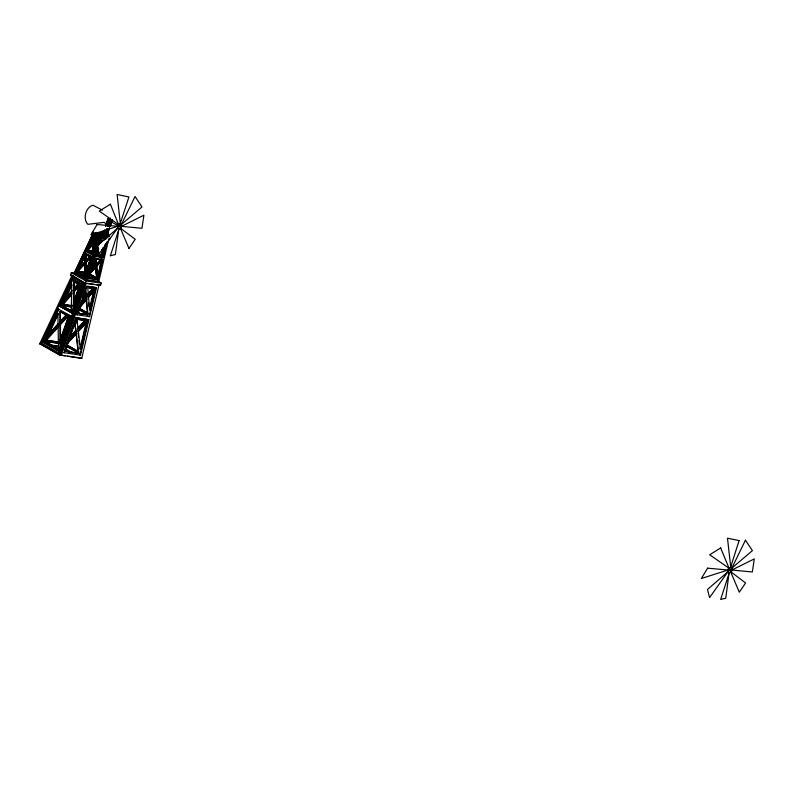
<?xml version="1.0" encoding="UTF-8"?>
<svg xmlns="http://www.w3.org/2000/svg" width="794" height="794" viewBox="0 0 794 794"><rect width="100%" height="100%" fill="white"/><g stroke="black" fill="none" stroke-linecap="round" stroke-linejoin="round"><path stroke-width="1.19" d="M71.847 304.946L71.708 311.059L61.634 305.521L71.827 284.014L71.222 310.92L61.634 305.521L71.49 306.99M73.882 281.652L73.316 306.921L80.71 285.493L73.882 281.652L81.196 285.632L77.693 295.785M74.378 281.791L73.802 307.06L76.532 299.159M92.888 238.557L92.819 254.338L93.176 238.637L86.943 251.112L92.819 254.338M94.039 252.006L94.089 237.178L98.357 239.5L94.089 237.178M94.069 250.775L94.377 237.257M119.914 228.404L118.812 228.841L115.368 254.556L110.356 255.728M707.643 568.186L728.048 570.013L701.36 578.498L707.623 568.137M118.931 226.379L119.189 225.863M729.319 570.072L729.676 569.477M99.081 284.609L81.703 358.451L59.282 354.858L39.7 343.832L72.095 275.21L85.137 283.26L100.501 285.453L101.304 283.15L98.168 281.384M79.916 349.023L86.606 320.607L76.512 319.168L87.102 320.806L80.412 349.221L77.008 319.367M89.434 308.866L94.218 288.559L89.593 287.904M94.714 288.768L89.653 310.256L87.777 287.775L94.714 288.768L94.218 288.559M101.513 259.916L97.9 276.61L101.513 259.916L96.799 259.241M103.518 251.331L104.57 246.865M103.27 252.621L105.145 244.631M103.002 253.762L105.711 243.609M88.362 319.496L80.005 354.968L80.502 355.166L88.859 319.694L75.758 317.699L88.859 319.694M95.965 287.448L89.127 316.488L89.623 316.687L96.471 287.656L87.767 286.277M106.178 243.957L103.28 257.623L107.001 241.813M97.95 280.084L102.535 259.261L97.95 280.084L88.144 278.605L95.181 258.219L88.531 277.473M100.312 272.243L101.434 267.479M104.52 254.378L105.364 250.805M105.552 238.676L100.143 237.674L92.997 233.654L74.14 273.464L85.563 279.905L98.645 281.999L108.798 238.905M109.949 219.968L110.416 218.102M121.214 226.756L120.886 223.918C118.554 223.541 116.589 227.044 118.227 228.791M118.961 228.95L110.386 255.747M729.1 572.603L725.756 598.249L720.654 599.46L729.319 572.633L728.684 572.484M120.182 223.769L128.926 196.981L117.115 194.5L120.37 223.829M739.085 540.595L730.54 567.452M69.763 317.034L60.026 345.241L59.907 311.486L70.249 317.173L59.907 311.486M43.283 342.164L58.885 309.213L58.389 309.074L42.787 342.025L59.034 351.037L58.538 350.898L70.597 315.952L71.093 316.091L59.441 349.866M71.678 313.015L81.554 284.411L72.433 279.28L59.669 306.246L72.175 313.154L77.306 298.276M80.065 290.267L82.04 284.55L72.433 279.28M86 274.287L91.677 257.832L85.931 254.596L86 274.287L91.588 259.013M93.761 251.926L98.069 239.421M85.047 253.187L92.173 257.196L85.424 277.672L92.461 257.276L85.335 253.266L75.946 272.411L85.424 277.672M93.087 255.559L98.853 238.875L93.245 235.798L85.792 251.529L93.087 255.559L98.853 238.875M59.282 354.858L84.253 282.495M85.563 279.905L100.143 237.674M85.236 282.773L60.265 355.136L39.779 343.445M93.047 233.416L74.189 273.235L86.139 280.064L100.709 237.833L106.257 238.925M86.725 280.302L98.148 247.202M98.932 244.919L101.295 238.071M61.267 355.533L86.238 283.17L94.357 284.331M98.724 248.8L96.034 256.591L97.662 250.914M100.352 243.123L101.503 239.788L103.984 240.215M88.67 277.741L94.565 260.67L96.928 278.992L88.67 277.741L94.853 260.789M100.64 243.242L101.503 239.788M101.711 249.524L102.297 256.541L96.273 255.608L98.466 250.219M65.306 347.98L75.351 318.86M96.471 287.656L87.092 286.316L77.216 314.92L76.72 314.712L81.067 302.127M83.033 296.41L86.586 286.108M64.602 351.147L74.696 321.898L78.745 353.3L64.602 351.147L78.745 353.3M78.12 313.422L85.931 290.783L87.945 314.831L77.623 313.223L78.407 310.96M81.534 301.909L85.047 291.716M76.254 317.898L64.195 352.844L63.699 352.635L80.502 355.166M65.098 351.345L75.192 322.096M101.304 283.15L85.941 280.957L85.137 283.26L70.497 275.022L71.311 272.709L74.854 273.215M92.114 233.307L92.59 231.967L101.126 236.771L100.659 238.121L93.186 233.912M101.93 235.907L103.845 231.282L102.188 236.046L98.694 235.55C114.525 223.977 88.243 240.364 103.845 231.282M105.473 225.794L108.024 218.499L110.356 218.836L107.895 226.181M105.701 226.032L108.302 218.539M107.428 221.328L108.262 218.965M104.629 229.913L102.466 236.086L104.232 236.344M105.85 226.429L108.56 218.687L110.326 218.936M103.478 237.108L103.657 236.592L97.722 233.247L97.543 233.764L99.518 234.875M106.366 229.387L103.974 236.195L99.846 235.61M107.488 226.171L109.374 221.675M109.81 219.541L110.068 218.797M103.825 236.969L106.207 230.161M107.706 225.873L110.118 219.263M107.081 228.503L104.083 237.118L98.704 234.081L101.027 234.419M106.902 229.575L104.52 236.384L108.004 236.88L105.89 231.57L102.029 233.625M108.024 226.359L109.155 223.144M109.413 222.439L110.148 220.027M107.339 228.652L104.49 236.781L99.439 234.051L103.667 231.779L99.439 234.051M108.153 226.33L110.326 220.127L112.093 220.375L108.173 218.916L110.326 220.127M105.999 236.89L108.847 228.761M109.661 226.439L111.964 219.859M111.18 222.687L112.004 220.325M105.87 237.267L109.512 227.749M110.038 226.211L112.113 220.275L109.79 219.938M109.661 228.156L106.148 237.307M110.475 225.833L112.5 220.047L108.024 218.499M109.622 239.401L110.098 238.051M59.758 340.924L68.473 316.399M73.495 302.286L79.936 284.173L73.624 291.487M60.136 340.934L68.76 316.687M73.475 303.427L80.333 284.143M59.798 342.422L68.929 316.737M73.544 303.745L80.383 284.51L73.286 292.738M59.768 343.574L69.624 315.873M73.524 304.896L80.78 284.48M86.02 271.28L91.002 257.266M93.424 251.4L97.622 238.657L93.424 251.4L87.499 250.388L97.622 238.657M86 271.975L90.903 258.179M93.543 250.735L97.176 240.522M86.278 271.479L91.677 256.293M86.258 272.173L91.161 258.378M93.811 250.934L97.444 240.721M63.5 337.113L69.664 319.784M87.35 271.479L91.866 258.755M59.669 306.246L60.155 306.385L72.929 279.419M85.335 253.266L75.946 272.411M90.109 256.442L78.576 269.186L84.045 256.889M89.841 244.651L88.342 247.797L97.017 237.753M90.834 242.557L92.322 239.411M85.117 276.421L77.097 271.985L85.037 255.896L85.117 276.421L84.76 255.807M68.721 289.969L69.763 287.775M78.576 269.186L84.303 257.087M93.176 238.637L86.943 251.112M85.037 255.896L77.097 271.985M44.762 341.301L57.893 313.58L58.508 348.903L44.762 341.301L58.012 348.764M57.714 314.503L47.303 336.497L58.597 324.021M64.046 299.854L64.493 300.192L71.252 285.909M62.131 305.66L71.807 285.225M45.248 341.44L58.379 313.719M121.432 224.464L135.049 196.515L141.997 206.946L121.432 224.464C120.926 236.622 112.45 221.109 121.373 224.484M108.361 219.204L108.321 220.226L117.701 225.516M109.165 221.665L108.143 222.975L105.9 223.898L104.222 222.34L87.876 224.315C82.536 219.065 85.692 206.986 93.037 205.229L102.466 210.162M120.877 227.402L120.271 228.096M730.817 571.65C735.591 562.331 721.796 571.323 730.123 572.613C737.15 567.253 725.488 565.477 728.614 572.474M81.206 301.869L85.851 296.351M87.409 294.514L92.829 288.083M81.742 301.879L86.397 296.361M87.945 294.524L93.374 288.093M80.492 305.085L85.941 298.623M87.499 296.777L93.732 289.393M79.549 307.288L86.596 298.941M88.164 297.085L94.178 290.594L88.7 297.095M80.085 307.298L87.132 298.951M88.61 247.996L97.275 237.942M87.767 250.586L97.88 238.845M64.85 298.911L72.145 290.455M73.763 288.579L77.812 283.885M64.493 300.192L71.788 291.735M73.405 289.85L78.269 284.212M71.529 305.839L62.587 304.291L72.046 293.323M63.044 304.628L71.718 294.574M78.308 268.987L89.851 256.254M85.871 272.64L77.643 271.31L90.605 256.988M77.901 271.508L90.873 257.187M90.615 270.665L101.166 259.023M90.933 270.665L101.483 259.033M90.228 272.431L101.811 259.648M90.208 273.086L101.572 260.898L89.742 273.96L97.473 278.317M46.846 336.16L58.151 323.684M59.758 321.907L66.22 314.771M60.215 322.245L66.666 315.109M58.657 342.264L45.695 340.14L58.716 325.748M60.354 323.952L67.679 315.863M46.151 340.477L58.359 326.989M59.987 325.193L68.939 315.297M69.793 336.984L75.47 330.721M77.087 328.924L85.196 319.982M69.515 337.877L76.006 330.721M77.623 328.934L85.732 319.992M67.758 341.519L76.899 331.426M78.566 329.589L86.874 320.419M66.696 343.772L76.432 333.023M78.06 331.237L86.715 322.295L78.596 331.247M67.242 343.782L76.978 333.033M128.936 248.472L135.208 239.292L120.37 228.146L128.906 248.304M103.557 231.243L98.813 235.461M720.763 547.92L709.677 554.768L729.091 568.276L720.595 547.91M102.317 233.664L105.89 231.57L107.488 236.413L99.458 235.282L103.389 231.739M102.476 233.764L105.969 232.215M102.754 233.803L105.711 232.076L107.488 236.413M730.301 572.097L729.259 572.603M730.857 571.799L745.586 582.985L739.283 592.185L730.728 571.978M86.129 280.044L98.694 281.781M67.48 356.169L81.772 358.074M118.296 228.791L118.842 228.9M108.153 219.015L110.475 219.352M111.011 222.598L107.349 221.278L109.205 221.576M107.329 221.377L109.651 221.715M108.957 222.3L111.289 222.638M111.16 222.995L107.22 221.635L110.882 222.955M95.945 232.444L101.553 233.247L106.892 236.255M101.443 233.773L99.022 233.426L104.957 236.771M96.243 233.873L99.965 234.429M96.769 234.27L99.965 234.726M99.2 235.133L107.23 236.265M101.096 236.205L106.287 236.93M104.103 237.009L100.332 236.473L105.453 232.305L100.59 236.612L107.855 237.734M87.499 250.388L93.156 251.202M87.171 251.023L93.404 252.075L87.439 251.222M90.079 253.236L92.799 253.782L90.347 253.435M96.56 255.728L102.297 256.541M95.746 256.472L103.28 257.623M95.181 258.219L102.823 259.38M96.947 270.685L95.617 259.072L101.801 260.035M77.643 271.31L85.603 272.451M78.457 272.104L85.593 273.126M77.524 272.134L85.851 273.315M80.154 274.089L84.918 274.774M81.871 274.655L85.444 275.161M96.679 284.659L99.002 284.996M62.587 304.291L72.284 305.68M62.438 305.432L64.9 305.779M67.351 306.127L71.033 306.653M66.636 309.114L71.678 310.097L68.234 309.61M77.623 313.223L87.945 314.831M76.72 314.712L89.623 316.687M45.695 340.14L58.2 341.926M45.347 341.241L58.151 343.077M44.633 341.41L58.607 343.415M49.397 344.814L57.813 346.015M51.501 345.658L58.716 346.69M61.466 355.305L65.068 355.821M739.184 540.615L727.493 538.193L730.758 567.482M97.255 245.981L99.21 253.901L117.542 228.086M727.949 571.73L709.588 597.594L707.474 589.485L727.929 571.779M93.245 235.798L85.792 251.529M85.931 254.596L91.677 257.832M74.14 273.464L74.715 273.632M39.7 343.832L40.683 344.11M70.497 275.022L72.998 275.875M98.843 284.877L100.501 285.453M96.928 278.992L94.565 260.67M98.069 281.771L98.645 281.999M86.606 320.607L87.102 320.806M80.7 358.054L81.703 358.451M108.56 218.687L110.197 219.61M105.284 232.801L101.354 236.344L95.29 232.9M102.436 234.329L107.389 237.118M101.761 234.389L106.545 237.078M102.257 234.855L106.257 237.039M98.982 234.121L104.361 237.158M97.255 252.691L101.85 255.281M96.937 252.681L102.466 255.797M97.434 253.574L102.396 256.363M97.116 253.564L102.079 256.363M96.848 255.301L99.905 257.018M96.54 255.291L99.587 257.018M90.387 274.496L97.156 278.307M89.911 274.833L96.034 278.287M89.593 274.833L96.749 278.863M89.345 276.511L93.503 278.853M88.72 276.501L91.836 278.257M71.311 272.709L85.941 280.957M79.301 308.221L87.717 312.965M78.765 308.221L88.233 313.551M79.896 309.898L86.834 313.809M79.36 309.888L87.29 314.355M77.891 312.29L80.938 314.007M77.355 312.28L80.402 313.997M60.155 306.385L72.175 313.154M58.389 309.074L71.093 316.091M67.45 345.251L78.666 351.563M66.904 345.241L78.12 351.553M67.073 346.373L78.626 352.883M66.527 346.373L79.132 353.469M65.287 348.784L72.502 352.854M65.237 349.35L70.398 352.258M42.787 342.025L58.538 350.898M117.651 228.225L97.126 245.872M109.155 235.878L107.785 232.642L108.897 235.739M109.006 236.433L107.607 233.138L108.748 236.284M95.915 259.191L97.9 276.61M97.205 273.017L97.602 276.501M76.651 320.359L77.058 323.942M77.465 327.525L77.733 329.917M78.14 333.5L78.556 337.083M78.963 340.666L79.37 344.249M74.696 321.898L78.249 353.102M102.793 247.907L103.289 253.872M101.513 250.576L101.999 256.422M87.767 293.492L88.065 297.035M88.561 302.961L88.859 306.504M85.534 291.785L87.449 314.632M86.218 254.676L86.288 274.367M60.394 311.625L60.513 342.968M120.053 226.419C121.065 228.344 121.403 224.007 120.053 226.419M97.076 224.523L90.973 234.806L117.671 226.32L97.076 224.523M121.452 226.359L141.957 228.285L143.912 215.214L121.452 226.359M731.84 570.042L752.345 571.978L754.3 558.907L731.85 570.013M119.328 226.449C119.825 228.206 120.619 224.722 119.328 226.449M729.706 570.142C730.202 571.908 731.016 568.385 729.706 570.142M82.904 283.448L58.925 352.943L41.199 342.958L72.224 277.443L82.904 283.448M99.349 238.23L85.355 278.783L75.013 272.957L93.116 234.726L99.349 238.23M745.427 540.208L731.82 568.157L752.404 550.599L745.427 540.208M110.386 204.227L99.3 211.075L118.564 224.593L110.406 204.257"/></g></svg>
